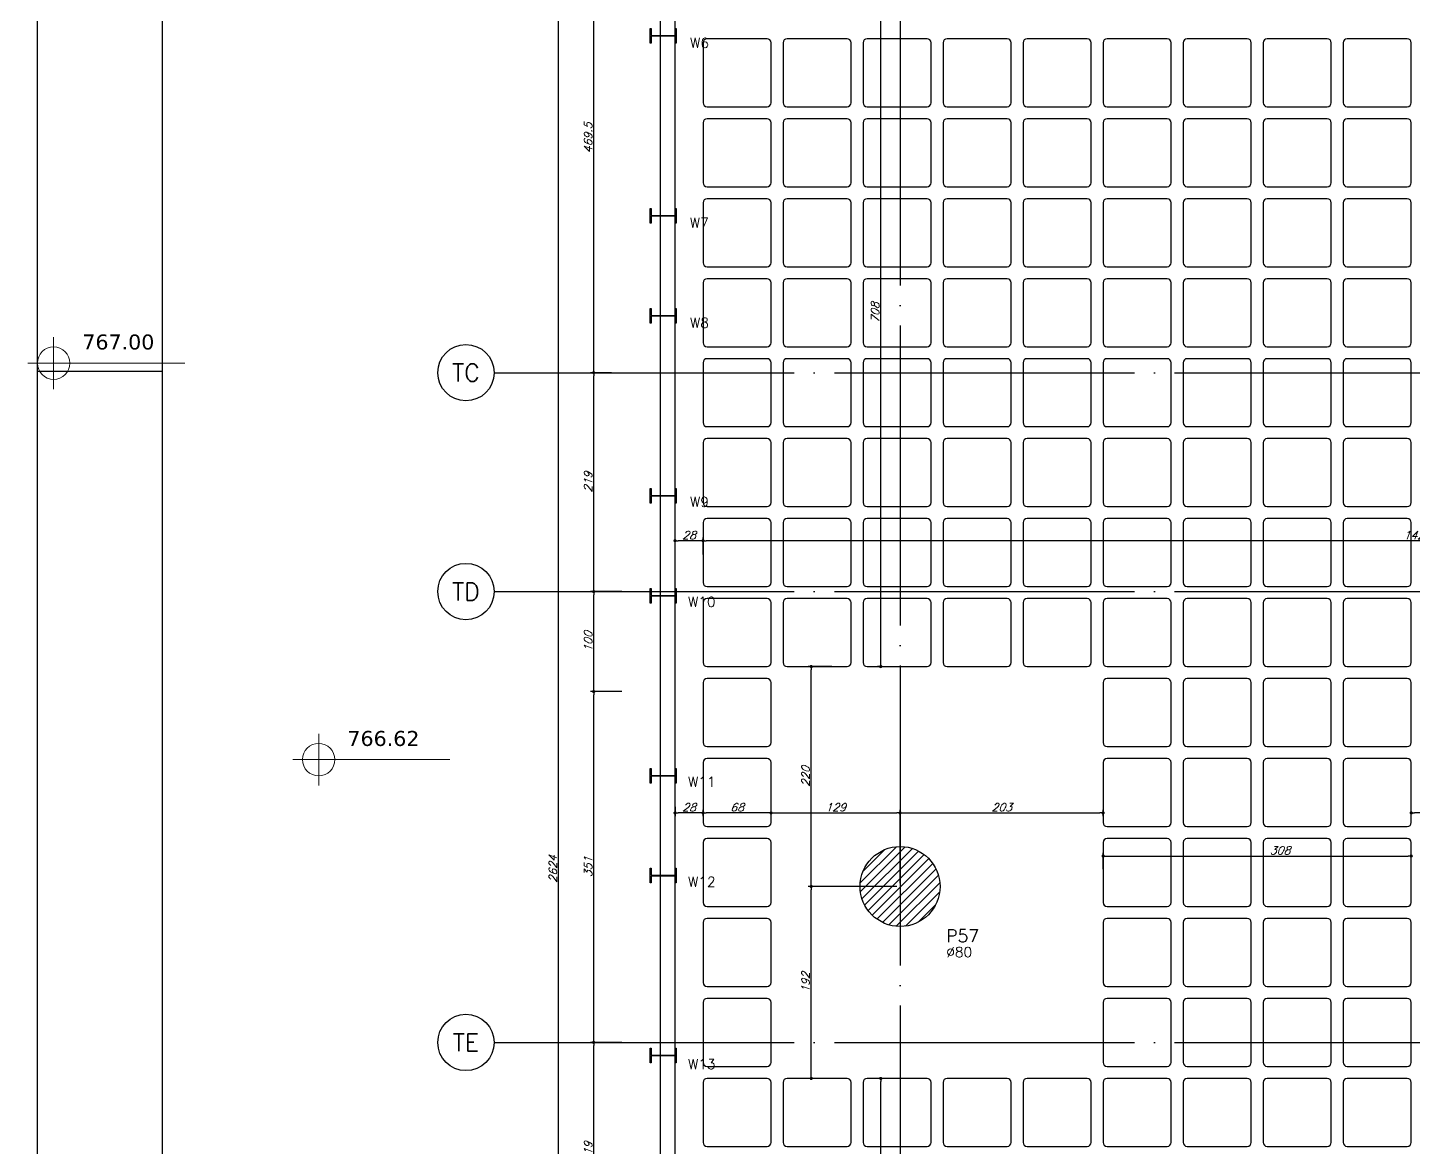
# Model space of a CAD drawing. Extents: x -4172 to 5483, y -2094 to 2406.
# Drawn here: x -4172 to -2787, y 99 to 1219 of the extents above; entities that cross this region are included whole.
import ezdxf
from ezdxf.enums import TextEntityAlignment as Align

# ---------------------------------------------------------------- set-up
doc = ezdxf.new("R2010")
doc.units = 0
doc.header["$LTSCALE"] = 50
doc.header["$MEASUREMENT"] = 0
doc.linetypes.add('EIXO', pattern=[6.8, 6, -0.4, 0, -0.4])
doc.layers.get('0').update_dxf_attribs({"linetype": 'CONTINUOUS'})
doc.layers.get('DEFPOINTS').update_dxf_attribs({"linetype": 'CONTINUOUS'})
for name, color, linetype in [('251', 5, 'CONTINUOUS'), ('F-COTAS', 106, 'CONTINUOUS'), ('F-CUBETA', 1, 'CONTINUOUS'), ('F-EIXO', 12, 'EIXO'), ('F-MARGEM', 1, 'CONTINUOUS'), ('F-PERFIL - W310x52', 4, 'CONTINUOUS'), ('F-PERFIL- W250x38.5', 4, 'CONTINUOUS'), ('F-PILARES-DIM', 172, 'CONTINUOUS'), ('F-PILARES-HACH', 174, 'CONTINUOUS'), ('F-PILARES-NOME', 170, 'CONTINUOUS'), ('F-PILARES-S', 170, 'CONTINUOUS'), ('F-TEXTO', 6, 'CONTINUOUS'), ('F-VIGAS', 3, 'CONTINUOUS')]:
    doc.layers.add(name, color=color, linetype=linetype)
doc.layers.add('A-ANNO-NOTE', color=253, linetype='CONTINUOUS', lineweight=9)
doc.styles.add('CP-TEXT-INCL', font='romans.shx', dxfattribs={"oblique": 20})
doc.styles.add('MCP', font='romans.shx')
doc.styles.add('ROMANS', font='romans.shx')
doc.styles.get("Standard").update_dxf_attribs({"font": 'ROMANS.SHX'})
doc.styles.add('Verdana_3', font='verdana.ttf', dxfattribs={"height": 20})
doc.dimstyles.new('CP-COTAS-50', dxfattribs={"dimscale": 0.64, "dimtxt": 12.5, "dimasz": 5, "dimexe": 5, "dimexo": 5, "dimgap": 2.5, "dimtad": 1, "dimdec": 1, "dimdsep": 46, "dimtxsty": 'CP-TEXT-INCL', "dimblk1": 'DOT', "dimblk2": 'DOT', "dimsah": 1, "dimcen": 9, "dimclrd": 256, "dimclre": 256, "dimclrt": 256, "dimadec": 0, "dimazin": 0, "dimtfac": 1, "dimtdec": 1, "dimtmove": 2, "dimatfit": 3, "dimldrblk": 'DOT', "dimfxl": 0, "dimtolj": 1, "dimarcsym": 0})

# ---------------------------------------------------------------- blocks, each defined once
blk = doc.blocks.new('_VAONER063650636500869008690')
at = {"layer": '251', "color": 1}
for p, q in [((-34, 30), (-34, -30)), ((30, 34), (-30, 34)), ((34, -30), (34, 30)), ((-30, -34), (30, -34))]:
    blk.add_line(p, q, dxfattribs=at)
for centre, start, end in [((-30, 30), 90, 180), ((30, 30), 0, 90), ((-30, -30), 180, 270), ((30, -30), 270, 0)]:
    blk.add_arc(centre, 4, start, end, dxfattribs=at)
blk = doc.blocks.new('*U19')
at = {"layer": 'F-EIXO'}
blk.add_line((0, 0), (7397, 0), dxfattribs=at)
at = {"layer": 'F-EIXO', "color": 2, "linetype": 'Continuous'}
blk.add_circle((-28.2072, 0), 28.2072, dxfattribs=at)
at = {"layer": 'F-TEXTO', "style": 'ROMANS'}
blk.add_attdef('EIXO', text='', height=17.5, dxfattribs=at).set_placement((-28.2072, 0), align=Align.MIDDLE_CENTER)
blk = doc.blocks.new('*U25')
at = {"layer": 'F-EIXO'}
blk.add_line((0, 0), (7397, 0), dxfattribs=at)
at = {"layer": 'F-EIXO', "color": 2, "linetype": 'Continuous'}
blk.add_circle((-28.2072, 0), 28.2072, dxfattribs=at)
at = {"layer": 'F-TEXTO', "style": 'ROMANS'}
blk.add_attdef('EIXO', text='', height=17.5, dxfattribs=at).set_placement((-28.2072, 0), align=Align.MIDDLE_CENTER)
blk = doc.blocks.new('*U48')
at = {"layer": 'F-EIXO'}
blk.add_line((0, 0), (0, -3477.9), dxfattribs=at)
at = {"layer": 'F-TEXTO', "style": 'ROMANS'}
blk.add_attdef('EIXO', text='', height=17.5, rotation=360, dxfattribs=at).set_placement((0, 28.2), align=Align.MIDDLE_CENTER)
blk = doc.blocks.new('*U36')
at = {"layer": 'F-EIXO'}
blk.add_line((0, 0), (7397, 0), dxfattribs=at)
at = {"layer": 'F-EIXO', "color": 2, "linetype": 'Continuous'}
blk.add_circle((-28.2072, 0), 28.2072, dxfattribs=at)
at = {"layer": 'F-TEXTO', "style": 'ROMANS'}
blk.add_attdef('EIXO', text='', height=17.5, dxfattribs=at).set_placement((-28.2072, 0), align=Align.MIDDLE_CENTER)
blk = doc.blocks.new('A0-4L_900')
at = {"layer": 'F-MARGEM', "color": 2}
blk.add_line((0, 59.4), (2.5, 59.4), dxfattribs=at)
blk.add_lwpolyline([(0, 0), (0, 90), (192.9, 90), (192.9, 0)], close=True, dxfattribs=at)
at = {"layer": 'F-MARGEM', "color": 7}
blk.add_lwpolyline([(2.5, 89), (191.9, 89), (191.9, 1), (2.5, 1)], close=True, dxfattribs=at)
blk = doc.blocks.new('_DOT')
at = {"color": 0, "linetype": 'ByBlock'}
blk.add_line((-0.5, 0), (-1, 0), dxfattribs=at)
at = {"color": 0, "linetype": 'ByBlock', "const_width": 0.5}
blk.add_lwpolyline([(-0.25, 0, 1), (0.25, 0, 1)], format="xyb", close=True, dxfattribs=at)
blk = doc.blocks.new('*D112')
at = {"layer": 'DEFPOINTS', "color": 0, "linetype": 'Continuous', "transparency": 16777216}
for p in [(-3641.4, 1689.5), (-3290, 1689.5), (-3540, -934.5)]:
    blk.add_point(p, dxfattribs=at)
at = {"layer": 'F-COTAS', "linetype": 'Continuous', "lineweight": -2, "transparency": 16777216}
for p, q in [((-3293.2, 1689.5), (-3644.6, 1689.5)), ((-3641.4, -931.3), (-3641.4, 1686.3)), ((-3543.2, -934.5), (-3644.6, -934.5))]:
    blk.add_line(p, q, dxfattribs=at)
at = {"layer": 'F-COTAS', "linetype": 'Continuous', "lineweight": -2, "transparency": 16777216, "xscale": 3.2, "yscale": 3.2, "zscale": 3.2}
for p, rotation in [((-3641.4, 1689.5), 90), ((-3641.4, -934.5), 270)]:
    blk.add_blockref('_DOT', p, dxfattribs=dict(at, rotation=rotation))
at = {"layer": 'F-COTAS', "linetype": 'Continuous', "transparency": 16777216, "insert": (-3647, 377.5), "char_height": 8, "attachment_point": 5, "rotation": 90, "style": 'CP-TEXT-INCL'}
blk.add_mtext('\\A1;2624', dxfattribs=at)
blk = doc.blocks.new('*D117')
at = {"layer": 'DEFPOINTS', "color": 0, "linetype": 'Continuous', "transparency": 16777216}
for p in [(-3606.3, 204), (-3575, 204), (-3587.6, -15)]:
    blk.add_point(p, dxfattribs=at)
at = {"layer": 'F-COTAS', "linetype": 'Continuous', "lineweight": -2, "transparency": 16777216}
for p, q in [((-3578.2, 204), (-3609.5, 204)), ((-3606.3, -11.8), (-3606.3, 200.8)), ((-3590.8, -15), (-3609.5, -15))]:
    blk.add_line(p, q, dxfattribs=at)
at = {"layer": 'F-COTAS', "linetype": 'Continuous', "lineweight": -2, "transparency": 16777216, "xscale": 3.2, "yscale": 3.2, "zscale": 3.2}
for p, rotation in [((-3606.3, 204), 90), ((-3606.3, -15), 270)]:
    blk.add_blockref('_DOT', p, dxfattribs=dict(at, rotation=rotation))
at = {"layer": 'F-COTAS', "linetype": 'Continuous', "transparency": 16777216, "insert": (-3611.9, 94.5), "char_height": 8, "attachment_point": 5, "rotation": 90, "style": 'CP-TEXT-INCL'}
blk.add_mtext('\\A1;219', dxfattribs=at)
blk = doc.blocks.new('*D118')
at = {"layer": 'DEFPOINTS', "color": 0, "linetype": 'Continuous', "transparency": 16777216}
for p in [(-3606.3, 555), (-3575, 555), (-3575, 204)]:
    blk.add_point(p, dxfattribs=at)
at = {"layer": 'F-COTAS', "linetype": 'Continuous', "lineweight": -2, "transparency": 16777216}
for p, q in [((-3578.2, 555), (-3609.5, 555)), ((-3606.3, 207.2), (-3606.3, 551.8)), ((-3578.2, 204), (-3609.5, 204))]:
    blk.add_line(p, q, dxfattribs=at)
at = {"layer": 'F-COTAS', "linetype": 'Continuous', "lineweight": -2, "transparency": 16777216, "xscale": 3.2, "yscale": 3.2, "zscale": 3.2}
for p, rotation in [((-3606.3, 555), 90), ((-3606.3, 204), 270)]:
    blk.add_blockref('_DOT', p, dxfattribs=dict(at, rotation=rotation))
at = {"layer": 'F-COTAS', "linetype": 'Continuous', "transparency": 16777216, "insert": (-3611.9, 379.5), "char_height": 8, "attachment_point": 5, "rotation": 90, "style": 'CP-TEXT-INCL'}
blk.add_mtext('\\A1;351', dxfattribs=at)
blk = doc.blocks.new('*D119')
at = {"layer": 'DEFPOINTS', "color": 0, "linetype": 'Continuous', "transparency": 16777216}
for p in [(-3606.3, 655), (-3575, 655), (-3575, 555)]:
    blk.add_point(p, dxfattribs=at)
at = {"layer": 'F-COTAS', "linetype": 'Continuous', "lineweight": -2, "transparency": 16777216}
for p, q in [((-3578.2, 655), (-3609.5, 655)), ((-3606.3, 558.2), (-3606.3, 651.8)), ((-3578.2, 555), (-3609.5, 555))]:
    blk.add_line(p, q, dxfattribs=at)
at = {"layer": 'F-COTAS', "linetype": 'Continuous', "lineweight": -2, "transparency": 16777216, "xscale": 3.2, "yscale": 3.2, "zscale": 3.2}
for p, rotation in [((-3606.3, 655), 90), ((-3606.3, 555), 270)]:
    blk.add_blockref('_DOT', p, dxfattribs=dict(at, rotation=rotation))
at = {"layer": 'F-COTAS', "linetype": 'Continuous', "transparency": 16777216, "insert": (-3611.9, 605), "char_height": 8, "attachment_point": 5, "rotation": 90, "style": 'CP-TEXT-INCL'}
blk.add_mtext('\\A1;100', dxfattribs=at)
blk = doc.blocks.new('*D120')
at = {"layer": 'DEFPOINTS', "color": 0, "linetype": 'Continuous', "transparency": 16777216}
for p in [(-3606.3, 874), (-3585.3, 874), (-3575, 655)]:
    blk.add_point(p, dxfattribs=at)
at = {"layer": 'F-COTAS', "linetype": 'Continuous', "lineweight": -2, "transparency": 16777216}
for p, q in [((-3588.5, 874), (-3609.5, 874)), ((-3606.3, 658.2), (-3606.3, 870.8)), ((-3578.2, 655), (-3609.5, 655))]:
    blk.add_line(p, q, dxfattribs=at)
at = {"layer": 'F-COTAS', "linetype": 'Continuous', "lineweight": -2, "transparency": 16777216, "xscale": 3.2, "yscale": 3.2, "zscale": 3.2}
for p, rotation in [((-3606.3, 874), 90), ((-3606.3, 655), 270)]:
    blk.add_blockref('_DOT', p, dxfattribs=dict(at, rotation=rotation))
at = {"layer": 'F-COTAS', "linetype": 'Continuous', "transparency": 16777216, "insert": (-3611.9, 764.5), "char_height": 8, "attachment_point": 5, "rotation": 90, "style": 'CP-TEXT-INCL'}
blk.add_mtext('\\A1;219', dxfattribs=at)
blk = doc.blocks.new('*D121')
at = {"layer": 'DEFPOINTS', "color": 0, "linetype": 'Continuous', "transparency": 16777216}
for p in [(-3606.3, 1343.5), (-3594.5, 1343.5), (-3585.3, 874)]:
    blk.add_point(p, dxfattribs=at)
at = {"layer": 'F-COTAS', "linetype": 'Continuous', "lineweight": -2, "transparency": 16777216}
for p, q in [((-3597.7, 1343.5), (-3609.5, 1343.5)), ((-3606.3, 877.2), (-3606.3, 1340.3)), ((-3588.5, 874), (-3609.5, 874))]:
    blk.add_line(p, q, dxfattribs=at)
at = {"layer": 'F-COTAS', "linetype": 'Continuous', "lineweight": -2, "transparency": 16777216, "xscale": 3.2, "yscale": 3.2, "zscale": 3.2}
for p, rotation in [((-3606.3, 1343.5), 90), ((-3606.3, 874), 270)]:
    blk.add_blockref('_DOT', p, dxfattribs=dict(at, rotation=rotation))
at = {"layer": 'F-COTAS', "linetype": 'Continuous', "transparency": 16777216, "insert": (-3611.9, 1108.8), "char_height": 8, "attachment_point": 5, "rotation": 90, "style": 'CP-TEXT-INCL'}
blk.add_mtext('\\A1;469.5', dxfattribs=at)
blk = doc.blocks.new('*D210')
at = {"layer": 'DEFPOINTS', "color": 0, "linetype": 'Continuous', "transparency": 16777216}
for p in [(-3497, 705.9), (-3497, 694), (-2069, 694)]:
    blk.add_point(p, dxfattribs=at)
at = {"layer": 'F-COTAS', "linetype": 'Continuous', "lineweight": -2, "transparency": 16777216}
for p, q in [((-3497, 697.2), (-3497, 709.1)), ((-2069, 697.2), (-2069, 709.1)), ((-2072.2, 705.9), (-3493.8, 705.9))]:
    blk.add_line(p, q, dxfattribs=at)
at = {"layer": 'F-COTAS', "linetype": 'Continuous', "lineweight": -2, "transparency": 16777216, "xscale": 3.2, "yscale": 3.2, "zscale": 3.2, "rotation": 180}
blk.add_blockref('_DOT', (-3497, 705.9), dxfattribs=at)
at = {"layer": 'F-COTAS', "linetype": 'Continuous', "lineweight": -2, "transparency": 16777216, "xscale": 3.2, "yscale": 3.2, "zscale": 3.2}
blk.add_blockref('_DOT', (-2069, 705.9), dxfattribs=at)
at = {"layer": 'F-COTAS', "linetype": 'Continuous', "transparency": 16777216, "insert": (-2783, 711.5), "char_height": 8, "attachment_point": 5, "style": 'CP-TEXT-INCL'}
blk.add_mtext('\\A1;1428', dxfattribs=at)
blk = doc.blocks.new('*D211')
at = {"layer": 'DEFPOINTS', "color": 0, "linetype": 'Continuous', "transparency": 16777216}
for p in [(-3525, 705.9), (-3525, 689), (-3497, 689)]:
    blk.add_point(p, dxfattribs=at)
at = {"layer": 'F-COTAS', "linetype": 'Continuous', "lineweight": -2, "transparency": 16777216}
for p, q in [((-3525, 692.2), (-3525, 709.1)), ((-3497, 692.2), (-3497, 709.1)), ((-3500.2, 705.9), (-3521.8, 705.9))]:
    blk.add_line(p, q, dxfattribs=at)
at = {"layer": 'F-COTAS', "linetype": 'Continuous', "lineweight": -2, "transparency": 16777216, "xscale": 3.2, "yscale": 3.2, "zscale": 3.2, "rotation": 180}
blk.add_blockref('_DOT', (-3525, 705.9), dxfattribs=at)
at = {"layer": 'F-COTAS', "linetype": 'Continuous', "lineweight": -2, "transparency": 16777216, "xscale": 3.2, "yscale": 3.2, "zscale": 3.2}
blk.add_blockref('_DOT', (-3497, 705.9), dxfattribs=at)
at = {"layer": 'F-COTAS', "linetype": 'Continuous', "transparency": 16777216, "insert": (-3511, 711.5), "char_height": 8, "attachment_point": 5, "style": 'CP-TEXT-INCL'}
blk.add_mtext('\\A1;28', dxfattribs=at)
blk = doc.blocks.new('*D299')
at = {"layer": 'DEFPOINTS', "color": 0, "linetype": 'Continuous', "transparency": 16777216}
for p in [(-2789, 433.6), (-2789, 427.2), (-2620, 360)]:
    blk.add_point(p, dxfattribs=at)
at = {"layer": 'F-COTAS', "linetype": 'Continuous', "lineweight": -2, "transparency": 16777216}
for p, q in [((-2789, 430.4), (-2789, 436.8)), ((-2623.2, 433.6), (-2785.8, 433.6)), ((-2620, 363.2), (-2620, 436.8))]:
    blk.add_line(p, q, dxfattribs=at)
at = {"layer": 'F-COTAS', "linetype": 'Continuous', "lineweight": -2, "transparency": 16777216, "xscale": 3.2, "yscale": 3.2, "zscale": 3.2, "rotation": 180}
blk.add_blockref('_DOT', (-2789, 433.6), dxfattribs=at)
at = {"layer": 'F-COTAS', "linetype": 'Continuous', "lineweight": -2, "transparency": 16777216, "xscale": 3.2, "yscale": 3.2, "zscale": 3.2}
blk.add_blockref('_DOT', (-2620, 433.6), dxfattribs=at)
at = {"layer": 'F-COTAS', "linetype": 'Continuous', "transparency": 16777216, "insert": (-2704.5, 439.2), "char_height": 8, "attachment_point": 5, "style": 'CP-TEXT-INCL'}
blk.add_mtext('\\A1;169', dxfattribs=at)
blk = doc.blocks.new('*D300')
at = {"layer": 'DEFPOINTS', "color": 0, "linetype": 'Continuous', "transparency": 16777216}
for p in [(-3097, 433.6), (-3097, 427.1), (-3300, 360)]:
    blk.add_point(p, dxfattribs=at)
at = {"layer": 'F-COTAS', "linetype": 'Continuous', "lineweight": -2, "transparency": 16777216}
for p, q in [((-3300, 363.2), (-3300, 436.8)), ((-3296.8, 433.6), (-3100.2, 433.6)), ((-3097, 430.3), (-3097, 436.8))]:
    blk.add_line(p, q, dxfattribs=at)
at = {"layer": 'F-COTAS', "linetype": 'Continuous', "lineweight": -2, "transparency": 16777216, "xscale": 3.2, "yscale": 3.2, "zscale": 3.2, "rotation": 180}
blk.add_blockref('_DOT', (-3300, 433.6), dxfattribs=at)
at = {"layer": 'F-COTAS', "linetype": 'Continuous', "lineweight": -2, "transparency": 16777216, "xscale": 3.2, "yscale": 3.2, "zscale": 3.2}
blk.add_blockref('_DOT', (-3097, 433.6), dxfattribs=at)
at = {"layer": 'F-COTAS', "linetype": 'Continuous', "transparency": 16777216, "insert": (-3198.5, 439.2), "char_height": 8, "attachment_point": 5, "style": 'CP-TEXT-INCL'}
blk.add_mtext('\\A1;203', dxfattribs=at)
blk = doc.blocks.new('*D301')
at = {"layer": 'DEFPOINTS', "color": 0, "linetype": 'Continuous', "transparency": 16777216}
for p in [(-3429, 433.6), (-3300, 433.6), (-3300, 417.1)]:
    blk.add_point(p, dxfattribs=at)
at = {"layer": 'F-COTAS', "linetype": 'Continuous', "lineweight": -2, "transparency": 16777216}
for p, q in [((-3425.8, 433.6), (-3303.2, 433.6)), ((-3300, 420.3), (-3300, 436.8))]:
    blk.add_line(p, q, dxfattribs=at)
at = {"layer": 'F-COTAS', "linetype": 'Continuous', "lineweight": -2, "transparency": 16777216, "xscale": 3.2, "yscale": 3.2, "zscale": 3.2, "rotation": 180}
blk.add_blockref('_DOT', (-3429, 433.6), dxfattribs=at)
at = {"layer": 'F-COTAS', "linetype": 'Continuous', "lineweight": -2, "transparency": 16777216, "xscale": 3.2, "yscale": 3.2, "zscale": 3.2}
blk.add_blockref('_DOT', (-3300, 433.6), dxfattribs=at)
at = {"layer": 'F-COTAS', "linetype": 'Continuous', "transparency": 16777216, "insert": (-3364.5, 439.2), "char_height": 8, "attachment_point": 5, "style": 'CP-TEXT-INCL'}
blk.add_mtext('\\A1;129', dxfattribs=at)
blk = doc.blocks.new('*D302')
at = {"layer": 'DEFPOINTS', "color": 0, "linetype": 'Continuous', "transparency": 16777216}
for p in [(-2789, 390.5), (-3097, 374), (-2789, 374)]:
    blk.add_point(p, dxfattribs=at)
at = {"layer": 'F-COTAS', "linetype": 'Continuous', "lineweight": -2, "transparency": 16777216}
for p, q in [((-3097, 377.2), (-3097, 393.7)), ((-3093.8, 390.5), (-2792.2, 390.5)), ((-2789, 377.2), (-2789, 393.7))]:
    blk.add_line(p, q, dxfattribs=at)
at = {"layer": 'F-COTAS', "linetype": 'Continuous', "lineweight": -2, "transparency": 16777216, "xscale": 3.2, "yscale": 3.2, "zscale": 3.2, "rotation": 180}
blk.add_blockref('_DOT', (-3097, 390.5), dxfattribs=at)
at = {"layer": 'F-COTAS', "linetype": 'Continuous', "lineweight": -2, "transparency": 16777216, "xscale": 3.2, "yscale": 3.2, "zscale": 3.2}
blk.add_blockref('_DOT', (-2789, 390.5), dxfattribs=at)
at = {"layer": 'F-COTAS', "linetype": 'Continuous', "transparency": 16777216, "insert": (-2920.2, 396.1), "char_height": 8, "attachment_point": 5, "style": 'CP-TEXT-INCL'}
blk.add_mtext('\\A1;308', dxfattribs=at)
blk = doc.blocks.new('*D303')
at = {"layer": 'DEFPOINTS', "color": 0, "linetype": 'Continuous', "transparency": 16777216}
for p in [(-3497, 433.6), (-3497, 427.3), (-3429, 427.3)]:
    blk.add_point(p, dxfattribs=at)
at = {"layer": 'F-COTAS', "linetype": 'Continuous', "lineweight": -2, "transparency": 16777216}
for p, q in [((-3497, 430.5), (-3497, 436.8)), ((-3432.2, 433.6), (-3493.8, 433.6)), ((-3429, 430.5), (-3429, 436.8))]:
    blk.add_line(p, q, dxfattribs=at)
at = {"layer": 'F-COTAS', "linetype": 'Continuous', "lineweight": -2, "transparency": 16777216, "xscale": 3.2, "yscale": 3.2, "zscale": 3.2, "rotation": 180}
blk.add_blockref('_DOT', (-3497, 433.6), dxfattribs=at)
at = {"layer": 'F-COTAS', "linetype": 'Continuous', "lineweight": -2, "transparency": 16777216, "xscale": 3.2, "yscale": 3.2, "zscale": 3.2}
blk.add_blockref('_DOT', (-3429, 433.6), dxfattribs=at)
at = {"layer": 'F-COTAS', "linetype": 'Continuous', "transparency": 16777216, "insert": (-3463, 439.2), "char_height": 8, "attachment_point": 5, "style": 'CP-TEXT-INCL'}
blk.add_mtext('\\A1;68', dxfattribs=at)
blk = doc.blocks.new('*D304')
at = {"layer": 'DEFPOINTS', "color": 0, "linetype": 'Continuous', "transparency": 16777216}
for p in [(-3525, 442.8), (-3525, 433.6), (-3497, 442.8)]:
    blk.add_point(p, dxfattribs=at)
at = {"layer": 'F-COTAS', "linetype": 'Continuous', "lineweight": -2, "transparency": 16777216}
for p, q in [((-3525, 439.6), (-3525, 430.4)), ((-3500.2, 433.6), (-3521.8, 433.6)), ((-3497, 439.6), (-3497, 430.4))]:
    blk.add_line(p, q, dxfattribs=at)
at = {"layer": 'F-COTAS', "linetype": 'Continuous', "lineweight": -2, "transparency": 16777216, "xscale": 3.2, "yscale": 3.2, "zscale": 3.2, "rotation": 180}
blk.add_blockref('_DOT', (-3525, 433.6), dxfattribs=at)
at = {"layer": 'F-COTAS', "linetype": 'Continuous', "lineweight": -2, "transparency": 16777216, "xscale": 3.2, "yscale": 3.2, "zscale": 3.2}
blk.add_blockref('_DOT', (-3497, 433.6), dxfattribs=at)
at = {"layer": 'F-COTAS', "linetype": 'Continuous', "transparency": 16777216, "insert": (-3511, 439.2), "char_height": 8, "attachment_point": 5, "style": 'CP-TEXT-INCL'}
blk.add_mtext('\\A1;28', dxfattribs=at)
blk = doc.blocks.new('*D318')
at = {"layer": 'DEFPOINTS', "color": 0, "linetype": 'Continuous', "transparency": 16777216}
for p in [(-3319.3, 168), (-3311.3, 168), (-3311.3, -380)]:
    blk.add_point(p, dxfattribs=at)
at = {"layer": 'F-COTAS', "linetype": 'Continuous', "lineweight": -2, "transparency": 16777216}
for p, q in [((-3314.5, 168), (-3322.5, 168)), ((-3319.3, -376.8), (-3319.3, 164.8)), ((-3314.5, -380), (-3322.5, -380))]:
    blk.add_line(p, q, dxfattribs=at)
at = {"layer": 'F-COTAS', "linetype": 'Continuous', "lineweight": -2, "transparency": 16777216, "xscale": 3.2, "yscale": 3.2, "zscale": 3.2}
for p, rotation in [((-3319.3, 168), 90), ((-3319.3, -380), 270)]:
    blk.add_blockref('_DOT', p, dxfattribs=dict(at, rotation=rotation))
at = {"layer": 'F-COTAS', "linetype": 'Continuous', "transparency": 16777216, "insert": (-3324.9, -106), "char_height": 8, "attachment_point": 5, "rotation": 90, "style": 'CP-TEXT-INCL'}
blk.add_mtext('\\A1;548', dxfattribs=at)
blk = doc.blocks.new('*D319')
at = {"layer": 'DEFPOINTS', "color": 0, "linetype": 'Continuous', "transparency": 16777216}
for p in [(-3388.8, 360), (-3300, 360), (-3356.8, 168)]:
    blk.add_point(p, dxfattribs=at)
at = {"layer": 'F-COTAS', "linetype": 'Continuous', "lineweight": -2, "transparency": 16777216}
for p, q in [((-3303.2, 360), (-3392, 360)), ((-3388.8, 171.2), (-3388.8, 356.8)), ((-3360, 168), (-3392, 168))]:
    blk.add_line(p, q, dxfattribs=at)
at = {"layer": 'F-COTAS', "linetype": 'Continuous', "lineweight": -2, "transparency": 16777216, "xscale": 3.2, "yscale": 3.2, "zscale": 3.2}
for p, rotation in [((-3388.8, 360), 90), ((-3388.8, 168), 270)]:
    blk.add_blockref('_DOT', p, dxfattribs=dict(at, rotation=rotation))
at = {"layer": 'F-COTAS', "linetype": 'Continuous', "transparency": 16777216, "insert": (-3394.4, 264), "char_height": 8, "attachment_point": 5, "rotation": 90, "style": 'CP-TEXT-INCL'}
blk.add_mtext('\\A1;192', dxfattribs=at)
blk = doc.blocks.new('*D320')
at = {"layer": 'DEFPOINTS', "color": 0, "linetype": 'Continuous', "transparency": 16777216}
for p in [(-3388.8, 580), (-3365, 580), (-3300, 360)]:
    blk.add_point(p, dxfattribs=at)
at = {"layer": 'F-COTAS', "linetype": 'Continuous', "lineweight": -2, "transparency": 16777216}
for p, q in [((-3368.2, 580), (-3392, 580)), ((-3388.8, 363.2), (-3388.8, 576.8)), ((-3303.2, 360), (-3392, 360))]:
    blk.add_line(p, q, dxfattribs=at)
at = {"layer": 'F-COTAS', "linetype": 'Continuous', "lineweight": -2, "transparency": 16777216, "xscale": 3.2, "yscale": 3.2, "zscale": 3.2}
for p, rotation in [((-3388.8, 580), 90), ((-3388.8, 360), 270)]:
    blk.add_blockref('_DOT', p, dxfattribs=dict(at, rotation=rotation))
at = {"layer": 'F-COTAS', "linetype": 'Continuous', "transparency": 16777216, "insert": (-3394.4, 470), "char_height": 8, "attachment_point": 5, "rotation": 90, "style": 'CP-TEXT-INCL'}
blk.add_mtext('\\A1;220', dxfattribs=at)
blk = doc.blocks.new('*D321')
at = {"layer": 'DEFPOINTS', "color": 0, "linetype": 'Continuous', "transparency": 16777216}
for p in [(-3319.3, 1288), (-3317.5, 1288), (-3317.5, 580)]:
    blk.add_point(p, dxfattribs=at)
at = {"layer": 'F-COTAS', "linetype": 'Continuous', "lineweight": -2, "transparency": 16777216}
for p, q in [((-3320.7, 1288), (-3322.5, 1288)), ((-3319.3, 583.2), (-3319.3, 1284.8)), ((-3320.7, 580), (-3322.5, 580))]:
    blk.add_line(p, q, dxfattribs=at)
at = {"layer": 'F-COTAS', "linetype": 'Continuous', "lineweight": -2, "transparency": 16777216, "xscale": 3.2, "yscale": 3.2, "zscale": 3.2}
for p, rotation in [((-3319.3, 1288), 90), ((-3319.3, 580), 270)]:
    blk.add_blockref('_DOT', p, dxfattribs=dict(at, rotation=rotation))
at = {"layer": 'F-COTAS', "linetype": 'Continuous', "transparency": 16777216, "insert": (-3324.9, 934), "char_height": 8, "attachment_point": 5, "rotation": 90, "style": 'CP-TEXT-INCL'}
blk.add_mtext('\\A1;708', dxfattribs=at)
blk = doc.blocks.new('LGN-COTA - LGN-COTA-475391-Térreo')
at = {"layer": 'A-ANNO-NOTE'}
for p, q in [((-0.009, -0.238), (-0.009, 0.28)), ((-0.268, 0.021), (1.302, 0.021))]:
    blk.add_line(p, q, dxfattribs=at)
for centre, start, end in [((-0.009, 0.022), 90, 180), ((-0.009, 0.021), 360, 90), ((-0.009, 0.021), 180, 270), ((-0.009, 0.021), 270, 0)]:
    blk.add_arc(centre, 0.162, start, end, dxfattribs=at)
blk = doc.blocks.new('zw$7512')
at = {"layer": 'A-ANNO-NOTE', "xscale": 100, "yscale": 100, "zscale": 100}
for p in [(-3945.8, 667.4), (-3680.8, 270.8)]:
    blk.add_blockref('LGN-COTA - LGN-COTA-475391-Térreo', p, dxfattribs=at)
at = {"layer": 'A-ANNO-NOTE', "style": 'Verdana_3'}
for s, p in [('767.00', (-3918, 683.2)), ('766.62', (-3653, 286.6))]:
    blk.add_text(s, height=15, dxfattribs=at).set_placement(p)
blk = doc.blocks.new('A$C44D756D9')
at = {"layer": 'F-PERFIL- W250x38.5', "linetype": 'Continuous'}
for p, q in [((-225, -286), (-225, -271.3)), ((-225, -271.3), (-223.9, -271.3)), ((-223.9, -271.3), (-223.9, -278.3)), ((-199.9, -278.3), (-199.9, -271.3)), ((-199.9, -271.3), (-198.8, -271.3)), ((-198.8, -271.3), (-198.8, -286)), ((-223.9, -286), (-225, -286)), ((-223.9, -278.3), (-199.9, -278.3)), ((-199.9, -279), (-223.9, -279)), ((-223.9, -279), (-223.9, -286)), ((-199.9, -286), (-199.9, -279)), ((-198.8, -286), (-199.9, -286)), ((-225, -466), (-225, -451.3)), ((-225, -451.3), (-223.9, -451.3)), ((-223.9, -451.3), (-223.9, -458.3)), ((-199.9, -458.3), (-199.9, -451.3)), ((-199.9, -451.3), (-198.8, -451.3)), ((-198.8, -451.3), (-198.8, -466)), ((-223.9, -466), (-225, -466)), ((-223.9, -458.3), (-199.9, -458.3)), ((-199.9, -459), (-223.9, -459)), ((-223.9, -459), (-223.9, -466)), ((-199.9, -466), (-199.9, -459)), ((-198.8, -466), (-199.9, -466)), ((-225, -566), (-225, -551.3)), ((-225, -551.3), (-223.9, -551.3)), ((-223.9, -551.3), (-223.9, -558.3)), ((-199.9, -558.3), (-199.9, -551.3)), ((-199.9, -551.3), (-198.8, -551.3)), ((-198.8, -551.3), (-198.8, -566)), ((-223.9, -566), (-225, -566)), ((-223.9, -558.3), (-199.9, -558.3)), ((-199.9, -559), (-223.9, -559)), ((-223.9, -559), (-223.9, -566)), ((-199.9, -566), (-199.9, -559)), ((-198.8, -566), (-199.9, -566)), ((-225, -746), (-225, -731.3)), ((-225, -731.3), (-223.9, -731.3)), ((-223.9, -731.3), (-223.9, -738.3)), ((-199.9, -738.3), (-199.9, -731.3)), ((-199.9, -731.3), (-198.8, -731.3)), ((-198.8, -731.3), (-198.8, -746)), ((-223.9, -746), (-225, -746)), ((-223.9, -738.3), (-199.9, -738.3)), ((-199.9, -739), (-223.9, -739)), ((-223.9, -739), (-223.9, -746)), ((-199.9, -746), (-199.9, -739)), ((-198.8, -746), (-199.9, -746)), ((-225, -846), (-225, -831.3)), ((-225, -831.3), (-223.9, -831.3)), ((-223.9, -831.3), (-223.9, -838.3)), ((-223.9, -838.3), (-199.9, -838.3)), ((-199.9, -839), (-223.9, -839)), ((-223.9, -839), (-223.9, -846)), ((-199.9, -838.3), (-199.9, -831.3)), ((-199.9, -831.3), (-198.8, -831.3)), ((-199.9, -846), (-199.9, -839)), ((-198.8, -831.3), (-198.8, -846)), ((-223.9, -846), (-225, -846)), ((-198.8, -846), (-199.9, -846)), ((-225, -1026), (-225, -1011.3)), ((-225, -1011.3), (-223.9, -1011.3)), ((-223.9, -1011.3), (-223.9, -1018.3)), ((-223.9, -1018.3), (-199.9, -1018.3)), ((-199.9, -1019), (-223.9, -1019)), ((-223.9, -1019), (-223.9, -1026)), ((-199.9, -1018.3), (-199.9, -1011.3)), ((-199.9, -1011.3), (-198.8, -1011.3)), ((-199.9, -1026), (-199.9, -1019)), ((-198.8, -1011.3), (-198.8, -1026)), ((-223.9, -1026), (-225, -1026)), ((-198.8, -1026), (-199.9, -1026)), ((-225, -1126), (-225, -1111.3)), ((-225, -1111.3), (-223.9, -1111.3)), ((-223.9, -1111.3), (-223.9, -1118.3)), ((-223.9, -1118.3), (-199.9, -1118.3)), ((-199.9, -1119), (-223.9, -1119)), ((-223.9, -1119), (-223.9, -1126)), ((-199.9, -1118.3), (-199.9, -1111.3)), ((-199.9, -1111.3), (-198.8, -1111.3)), ((-199.9, -1126), (-199.9, -1119)), ((-198.8, -1111.3), (-198.8, -1126)), ((-223.9, -1126), (-225, -1126)), ((-198.8, -1126), (-199.9, -1126)), ((-225, -1306), (-225, -1291.3)), ((-225, -1291.3), (-223.9, -1291.3)), ((-223.9, -1291.3), (-223.9, -1298.3)), ((-223.9, -1298.3), (-199.9, -1298.3)), ((-199.9, -1299), (-223.9, -1299)), ((-223.9, -1299), (-223.9, -1306)), ((-199.9, -1298.3), (-199.9, -1291.3)), ((-199.9, -1291.3), (-198.8, -1291.3)), ((-199.9, -1306), (-199.9, -1299)), ((-198.8, -1291.3), (-198.8, -1306)), ((-223.9, -1306), (-225, -1306)), ((-198.8, -1306), (-199.9, -1306))]:
    blk.add_line(p, q, dxfattribs=at)
for points in [[(-198.8, -271.3), (-198.8, -286), (-199.9, -286), (-199.9, -279), (-223.9, -279), (-223.9, -286), (-225, -286), (-225, -271.3), (-223.9, -271.3), (-223.9, -278.3), (-199.9, -278.3), (-199.9, -271.3)], [(-198.8, -451.3), (-198.8, -466), (-199.9, -466), (-199.9, -459), (-223.9, -459), (-223.9, -466), (-225, -466), (-225, -451.3), (-223.9, -451.3), (-223.9, -458.3), (-199.9, -458.3), (-199.9, -451.3)], [(-198.8, -551.3), (-198.8, -566), (-199.9, -566), (-199.9, -559), (-223.9, -559), (-223.9, -566), (-225, -566), (-225, -551.3), (-223.9, -551.3), (-223.9, -558.3), (-199.9, -558.3), (-199.9, -551.3)], [(-198.8, -731.3), (-198.8, -746), (-199.9, -746), (-199.9, -739), (-223.9, -739), (-223.9, -746), (-225, -746), (-225, -731.3), (-223.9, -731.3), (-223.9, -738.3), (-199.9, -738.3), (-199.9, -731.3)], [(-198.8, -831.3), (-198.8, -846), (-199.9, -846), (-199.9, -839), (-223.9, -839), (-223.9, -846), (-225, -846), (-225, -831.3), (-223.9, -831.3), (-223.9, -838.3), (-199.9, -838.3), (-199.9, -831.3)], [(-198.8, -1011.3), (-198.8, -1026), (-199.9, -1026), (-199.9, -1019), (-223.9, -1019), (-223.9, -1026), (-225, -1026), (-225, -1011.3), (-223.9, -1011.3), (-223.9, -1018.3), (-199.9, -1018.3), (-199.9, -1011.3)], [(-198.8, -1111.3), (-198.8, -1126), (-199.9, -1126), (-199.9, -1119), (-223.9, -1119), (-223.9, -1126), (-225, -1126), (-225, -1111.3), (-223.9, -1111.3), (-223.9, -1118.3), (-199.9, -1118.3), (-199.9, -1111.3)], [(-198.8, -1291.3), (-198.8, -1306), (-199.9, -1306), (-199.9, -1299), (-223.9, -1299), (-223.9, -1306), (-225, -1306), (-225, -1291.3), (-223.9, -1291.3), (-223.9, -1298.3), (-199.9, -1298.3), (-199.9, -1291.3)]]:
    blk.add_lwpolyline(points, close=True, dxfattribs=at)
at = {"layer": 'F-PILARES-NOME'}
for s, p in [('W6', (-184.9, -290.6)), ('W7', (-185.2, -470.6)), ('W8', (-185, -570.6)), ('W9', (-185, -749.8)), ('W10', (-186.9, -849.8)), ('W11', (-186.9, -1029.8)), ('W12', (-186.9, -1129.8)), ('W13', (-186.9, -1312.2))]:
    blk.add_text(s, height=10, dxfattribs=at).set_placement(p)

msp = doc.modelspace()

# ---------------------------------------------------------------- hatches: boundary and pattern name
at = {"layer": 'F-PILARES-HACH', "linetype": 'Continuous'}
h = msp.add_hatch(dxfattribs=at)
h.set_pattern_fill('ANSI31', color=256, scale=50, style=0)
edge = h.paths.add_edge_path()
edge.add_arc((-3300, 360), 40, 0, 360)

# ---------------------------------------------------------------- linework, layer by layer
at = {"layer": 'F-PILARES-S', "linetype": 'Continuous'}
msp.add_circle((-3300, 360), 40, dxfattribs=at)
at = {"layer": 'F-VIGAS'}
for points in [[(-3290, 1664.5), (-3305.701, 1664.5), (-3540, 1430.201), (-3540, -934.5), (-1249.5, -934.5), (-1249.5, -524.5)], [(-1264.5, -524.5), (-1264.5, -919.5), (-3525, -919.5), (-3525, 1423.988), (-3299.488, 1649.5), (-3290, 1649.5)]]:
    msp.add_lwpolyline(points, dxfattribs=at)

# ---------------------------------------------------------------- block references
at = {"layer": 'A-ANNO-NOTE', "linetype": 'Continuous'}
msp.add_blockref('zw$7512', (-199.5, 214), dxfattribs=at)
at = {"layer": 'F-CUBETA'}
for p in [(-3463, 1174), (-3383, 1174), (-3303, 1174), (-3223, 1174), (-3143, 1174), (-3063, 1174), (-2983, 1174), (-2903, 1174), (-2823, 1174), (-3463, 1094), (-3383, 1094), (-3303, 1094), (-3223, 1094), (-3143, 1094), (-3063, 1094), (-2983, 1094), (-2903, 1094), (-2823, 1094), (-3463, 1014), (-3383, 1014), (-3303, 1014), (-3223, 1014), (-3143, 1014), (-3063, 1014), (-2983, 1014), (-2903, 1014), (-2823, 1014), (-3463, 934), (-3383, 934), (-3303, 934), (-3223, 934), (-3143, 934), (-3063, 934), (-2983, 934), (-2903, 934), (-2823, 934), (-3463, 854), (-3383, 854), (-3303, 854), (-3223, 854), (-3143, 854), (-3063, 854), (-2983, 854), (-2903, 854), (-2823, 854), (-3463, 774), (-3383, 774), (-3303, 774), (-3223, 774), (-3143, 774), (-3063, 774), (-2983, 774), (-2903, 774), (-2823, 774), (-3463, 694), (-3383, 694), (-3303, 694), (-3223, 694), (-3143, 694), (-3063, 694), (-2983, 694), (-2903, 694), (-2823, 694), (-3463, 614), (-3383, 614), (-3303, 614), (-3223, 614), (-3143, 614), (-3063, 614), (-2983, 614), (-2903, 614), (-2823, 614), (-3463, 534), (-3063, 534), (-2983, 534), (-2903, 534), (-2823, 534), (-3463, 454), (-3063, 454), (-2983, 454), (-2903, 454), (-2823, 454), (-3463, 374), (-3063, 374), (-2983, 374), (-2903, 374), (-2823, 374), (-3463, 294), (-3063, 294), (-2983, 294), (-2903, 294), (-2823, 294), (-3463, 214), (-3063, 214), (-2983, 214), (-2903, 214), (-2823, 214), (-3463, 134), (-3383, 134), (-3303, 134), (-3223, 134), (-3143, 134), (-3063, 134), (-2983, 134), (-2903, 134), (-2823, 134)]:
    msp.add_blockref('_VAONER063650636500869008690', p, dxfattribs=at)
at = {"layer": 'F-EIXO', "linetype": 'Continuous'}
msp.add_blockref('*U48', (-3300, 1941.357), dxfattribs=at)
for name, p, values in [('*U25', (-3705.761, 874), {'EIXO': 'TC'}), ('*U19', (-3705.761, 655), {'EIXO': 'TD'}), ('*U36', (-3705.761, 204), {'EIXO': 'TE'})]:
    msp.add_blockref(name, p, dxfattribs=at).add_auto_attribs(values)
at = {"layer": 'F-MARGEM', "linetype": 'Continuous', "xscale": 50, "yscale": 50, "zscale": 50}
msp.add_blockref('A0-4L_900', (-4162.376, -2094.493), dxfattribs=at)
at = {"layer": 'F-PERFIL - W310x52'}
msp.add_blockref('A$C44D756D9', (-3325, 1489.5), dxfattribs=at)

# ---------------------------------------------------------------- texts
at = {"layer": 'F-PILARES-DIM', "linetype": 'Continuous', "style": 'MCP'}
msp.add_text('%%c80', height=10, dxfattribs=at).set_placement((-3253.75, 289.375))
at = {"layer": 'F-PILARES-NOME', "linetype": 'Continuous', "style": 'MCP'}
msp.add_text('P57', height=12.5, dxfattribs=at).set_placement((-3253.75, 304.375))

# ---------------------------------------------------------------- dimensions: what is measured, and where the dimension line sits
at = {"layer": 'F-COTAS', "linetype": 'Continuous'}
for base, p1, p2, picture, middle in [((-3641.383, 1689.5), (-3540, -934.5), (-3290, 1689.5), '*D112', (-3646.983, 377.5)), ((-3606.309, 1343.5), (-3585.336, 874), (-3594.528, 1343.5), '*D121', (-3611.909, 1108.75)), ((-3606.309, 874), (-3574.961, 655), (-3585.336, 874), '*D120', (-3611.909, 764.5)), ((-3606.309, 655), (-3574.961, 555), (-3574.961, 655), '*D119', (-3611.909, 605)), ((-3606.309, 555), (-3574.961, 204), (-3574.961, 555), '*D118', (-3611.909, 379.5)), ((-3606.309, 204), (-3587.6, -15), (-3574.961, 204), '*D117', (-3611.909, 94.5))]:
    dim = msp.add_linear_dim(base=base, p1=p1, p2=p2, angle=90, dimstyle='CP-COTAS-50', dxfattribs=at)
    dim.commit()
    dim.dimension.update_dxf_attribs({"geometry": picture, "text_midpoint": middle})
for base, p1, p2, picture, middle in [((-3319.321, 1288), (-3317.512, 580), (-3317.512, 1288), '*D321', (-3324.921, 934)), ((-3388.789, 580), (-3300, 360), (-3364.98, 580), '*D320', (-3394.389, 470)), ((-3388.789, 360), (-3356.84, 168), (-3300, 360), '*D319', (-3394.389, 264)), ((-3319.321, 168), (-3311.335, -380), (-3311.335, 168), '*D318', (-3324.921, -106))]:
    dim = msp.add_linear_dim(base=base, p1=p1, p2=p2, angle=90, dimstyle='CP-COTAS-50', override={"dimfxl": 7.5}, dxfattribs=at)
    dim.commit()
    dim.dimension.update_dxf_attribs({"geometry": picture, "text_midpoint": middle})
for base, p1, p2, picture, middle in [((-3525, 705.881), (-3497, 688.953), (-3525, 688.953), '*D211', (-3511, 711.481)), ((-3497, 705.881), (-2069, 694), (-3497, 694), '*D210', (-2783, 711.481)), ((-3525, 433.65), (-3497, 442.766), (-3525, 442.766), '*D304', (-3511, 439.25)), ((-3497, 433.65), (-3429, 427.265), (-3497, 427.265), '*D303', (-3463, 439.25)), ((-3300, 433.65), (-3429, 433.65), (-3300, 417.094), '*D301', (-3364.5, 439.25)), ((-3097, 433.65), (-3300, 360), (-3097, 427.113), '*D300', (-3198.5, 439.25)), ((-2789, 433.65), (-2620, 360), (-2789, 427.191), '*D299', (-2704.5, 439.25))]:
    dim = msp.add_linear_dim(base=base, p1=p1, p2=p2, dimstyle='CP-COTAS-50', override={"dimfxl": 7.5}, dxfattribs=at)
    dim.commit()
    dim.dimension.update_dxf_attribs({"geometry": picture, "text_midpoint": middle})
dim = msp.add_linear_dim(base=(-2789, 390.516), p1=(-3097, 374), p2=(-2789, 374), dimstyle='CP-COTAS-50', override={"dimfxl": 7.5}, dxfattribs=at)
dim.commit()
dim.dimension.update_dxf_attribs({"geometry": '*D302', "text_midpoint": (-2920.229, 396.116), "dimtype": 160})

doc.saveas('drawing.dxf')
